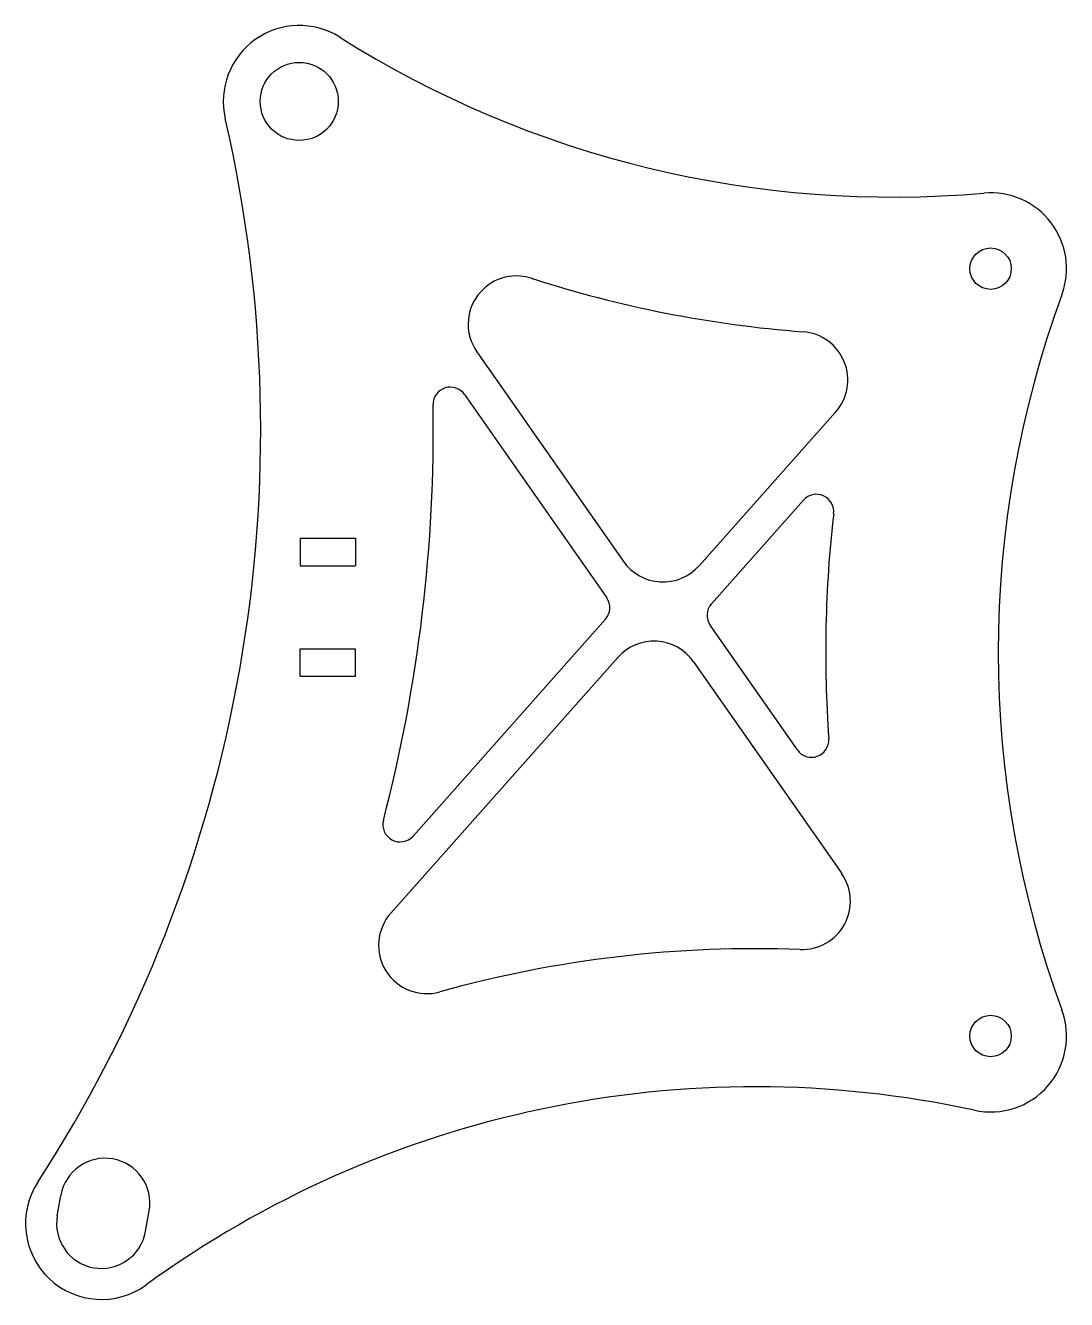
# Model space of a CAD drawing. Extents: x -87 to 64, y -100 to 84.
import ezdxf

# ---------------------------------------------------------------- set-up
doc = ezdxf.new("R2010")
doc.units = 0
doc.layers.add('VISIBLE', color=7, linetype='CONTINUOUS')

msp = doc.modelspace()

# ---------------------------------------------------------------- linework, layer by layer
at = {"layer": 'VISIBLE'}
for p, q in [((-21.59, 36.98), (-0.37, 6.64)), ((-23.38, 30.81), (-2.78, 1.36)), ((10.6, 6.01), (30.36, 28.27)), ((25.73, 15.52), (12.38, 0.48)), ((-47.18, 10), (-47.18, 6)), ((-47.18, 10), (-39.18, 10)), ((-39.18, 10), (-39.18, 6)), ((-47.18, 6), (-39.18, 6)), ((-30.84, -33.14), (-2.96, -1.73)), ((24.83, -20.66), (12.2, -2.61)), ((-47.18, -10), (-47.18, -6)), ((-47.18, -6), (-39.18, -6)), ((-39.18, -10), (-39.18, -6)), ((-34.07, -44.31), (-1.18, -7.26)), ((9.8, -7.89), (31.25, -38.56)), ((-47.18, -10), (-39.18, -10)), ((-82.37, -88.12), (-81.85, -85.16)), ((-69.57, -90.37), (-69.05, -87.42))]:
    msp.add_line(p, q, dxfattribs=at)
for centre, radius in [((-47.32, 73.25), 5.65), ((52.82, 49.03), 3), ((52.82, -62.09), 3)]:
    msp.add_circle(centre, radius, dxfattribs=at)
for centre, radius, start, end in [((-47.32, 73.25), 11, 57.745, 193.0164), ((38.6, 209.4), 150, 237.745, 275.0651), ((-252.9, 25.72), 200, 326.9836, 13.0164), ((52.82, 49.03), 11, 339.8116, 95.0651), ((-15.85, 40.99), 7, 72.0816, 214.9735), ((38.6, 209.4), 170, 252.0816, 265.6333), ((203.93, -6.53), 150, 159.8116, 200.1884), ((25.13, 32.92), 7, 318.4045, 85.6333), ((-25.43, 29.38), 2.5, 34.9735, 180.9207), ((-252.9, 25.72), 225, 345.4363, 0.9207), ((27.6, 13.86), 2.5, 353.4024, 138.4045), ((203.93, -6.53), 175, 173.4024, 184.1027), ((5.36, 10.66), 7, 214.9735, 318.4045), ((-4.83, -0.07), 2.5, 318.4045, 34.9735), ((14.25, -1.18), 2.5, 138.4045, 214.9735), ((4.06, -11.9), 7, 34.9735, 138.4045), ((26.88, -19.23), 2.5, 214.9735, 4.1027), ((-32.71, -31.48), 2.5, 165.4363, 318.4045), ((25.51, -42.57), 7, 267.8042, 34.9735), ((-28.83, -48.95), 7, 138.4045, 285.5883), ((18.73, -219.44), 170, 87.8042, 105.5883), ((52.82, -62.09), 11, 257.7779, 20.1884), ((18.73, -219.44), 150, 77.7779, 126.0318), ((-75.45, -86.29), 6.5, 350, 170), ((-75.97, -89.24), 11, 146.9836, 306.0318), ((-75.97, -89.24), 6.5, 170, 350)]:
    msp.add_arc(centre, radius, start, end, dxfattribs=at)

doc.saveas('drawing.dxf')
